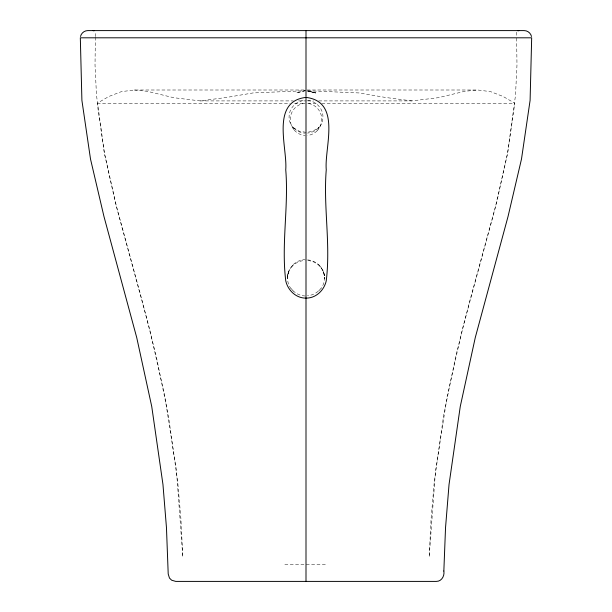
<?xml version="1.0" encoding="UTF-8"?>
<svg xmlns="http://www.w3.org/2000/svg" width="612" height="612" viewBox="0 0 612 612"><rect width="100%" height="100%" fill="white"/><g stroke="black" fill="none" stroke-linecap="round" stroke-linejoin="round"><path stroke-width="0.46" stroke-dasharray="3.06 2.29" d="M95.373 37.271L95.021 64.926L96.497 95.311L104.438 153.428L117.297 210.031L149.489 328.621L164.674 395.543L176.478 470.842L182.82 556.981L180.9 518.525L177.755 482.325L168.453 415.923L156.221 356.199L142.389 301.609L115.14 201.539L104.346 152.954L97.193 103.237L108.875 96.482L121.337 91.655L134.181 90.002L306.107 90.002M95.395 36.598L95.403 32.229M307.056 90.002L477.819 90.002L490.663 91.655L503.125 96.482L514.807 103.237L507.654 152.954L496.86 201.539L469.611 301.609L455.779 356.199L443.547 415.923L434.245 482.325L431.1 518.525L429.18 556.981L435.522 470.842L447.326 395.543L462.511 328.621L494.703 210.031L507.562 153.428L515.503 95.311L516.979 64.926L516.627 37.271M287.655 275.775L287.181 279.003L287.984 273.824L287.495 275.591L289.116 270.473L287.495 275.591M516.597 32.229L516.605 36.598M288.504 272.095C291.151 265.363 297.837 260.574 305.105 260.528M290.914 267.368L293.377 264.591M320.772 288.696L318.286 291.366M318.684 127.709L317.942 128.474A17.289 17.19 -8.4 0 1 307.522 133.072M317.054 130.869L317.72 130.157A16.44 16.325 -10 0 0 321.66 121.122L321.744 119.478A16.631 16.486 -18.7 0 0 317.827 108.745L317.123 108.003A15.491 15.331 -5.1 0 0 307.385 103.321M317.942 128.474L319.28 127.242L312.916 131.113L307.706 132.2M305.901 90.515L296.231 92.948L306.099 90.515M134.181 90.002L147.217 91.287L173.624 97.683L200.162 100.911L226.593 97.446L252.947 92.948L305.051 90.729M318.73 100.911L411.838 100.911L438.376 97.683L464.783 91.287L477.819 90.002M200.162 100.911L293.27 100.911M298.557 100.911L306.107 100.911M307.729 100.911L313.443 100.911M97.193 103.237L290.165 103.237M294.632 103.237L305.174 103.237M307.767 103.237L317.368 103.237M321.836 103.237L514.807 103.237M284.848 564.256L327.152 564.256M307.897 90.767L359.053 92.948L385.407 97.446L411.838 100.911M307.782 260.605C316.022 260.903 323.029 267.605 324.505 275.591L322.876 270.473L323.496 272.095M306 132.345L299.084 131.113L292.72 127.242L294.058 128.474A17.289 17.235 0 0 0 305.235 133.171M307.775 91.096L315.769 92.948L307.859 90.959M307.737 91.096L315.532 92.948L307.652 90.959M293.722 291.366L292.949 290.654M318.623 264.591L319.082 265.019M294.058 128.474L293.316 127.709M292.896 290.601L291.228 288.696M319.189 265.126L321.086 267.368M294.273 130.149L294.923 130.846A15.537 15.445 7.6 0 0 305.174 135.474M324.505 275.591L324.016 273.824L324.819 279.003L324.345 275.775M305.159 103.336A15.507 15.292 0 0 0 294.808 108.125A16.509 16.34 7.1 0 0 294.318 130.111M317.047 130.861A15.491 15.43 0 0 1 307.599 135.443M293.209 127.809A16.493 16.386 11.1 0 1 293.974 105.279L295.015 104.3A16.945 16.769 4.3 0 1 305.197 100.322M305.25 296.017A18.375 18.108 0 0 1 293.699 291.388M291.067 288.81A19.087 18.452 12.5 0 1 290.96 267.406M293.286 264.506A18.1 17.22 4.8 0 1 305.166 259.519M307.629 259.863A18.1 16.937 0 0 1 318.554 264.659M320.986 267.444A19.087 18.253 -9.9 0 1 320.879 288.765M318.179 291.258A18.375 17.886 -7.4 0 1 307.484 295.757M307.599 100.429A16.945 16.715 0 0 1 316.985 104.323L318.041 105.272A16.493 16.333 -7.4 0 1 318.776 127.793"/><path stroke-width="0.92" d="M80.501 36.475C81.228 33.132 84.402 30.577 87.83 30.6L524.17 30.6C527.598 30.577 530.772 33.132 531.499 36.475M517.959 30.807L518.945 30.6M306 97.392C270.328 101.485 287.556 147.645 285.743 169.723C288.772 206.734 281.183 244.066 285.766 280.885C287.862 290.279 296.024 298.274 306 298.113C315.976 298.274 324.138 290.279 326.234 280.885C330.817 244.066 323.228 206.734 326.257 169.723C324.268 147.446 341.894 101.714 306 97.392L306 581.4M93.055 30.6L94.041 30.807M306 30.6L306 96.558M443.845 571.011C444.763 575.838 441.627 581.522 436.287 581.4L175.713 581.4L171.643 580.199L169.47 578.065L168.208 574.01L166.464 527.643L162.96 484.49L151.745 406.544L136.728 337.595L103.941 216.418L90.499 159.028L81.901 100.353L80.325 37.806L531.675 37.806L530.099 100.353L521.5 159.028L508.059 216.418L475.272 337.595L460.255 406.544L449.04 484.49L445.536 527.643L443.845 571.011"/></g></svg>
